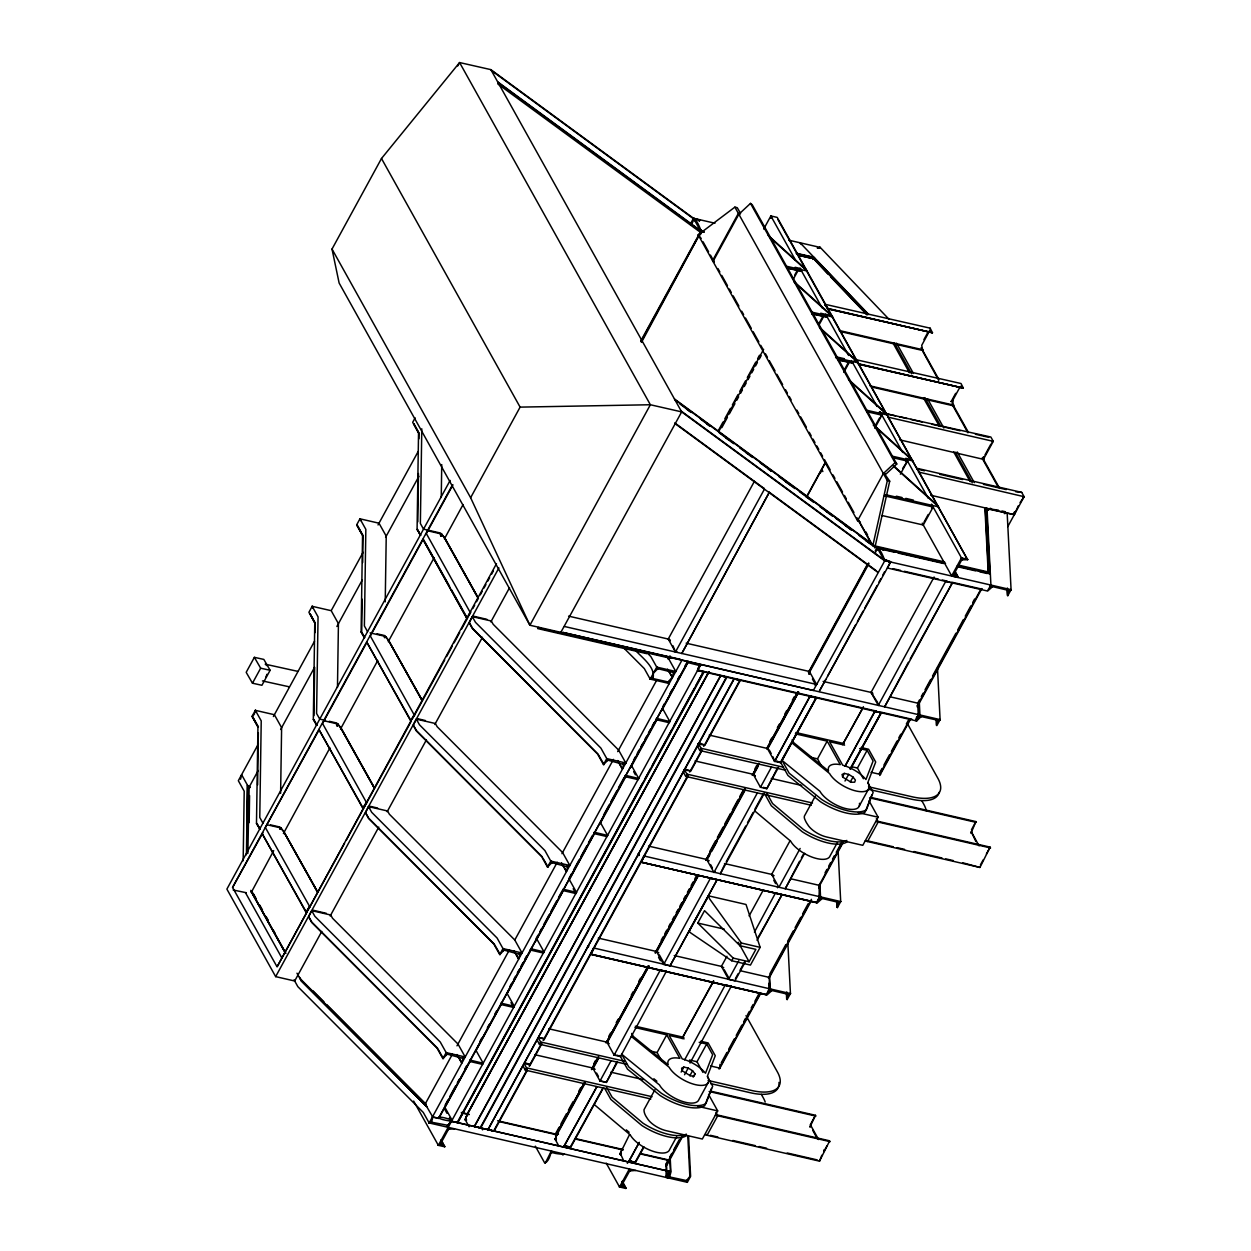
<?xml version="1.0" encoding="UTF-8"?>
<svg xmlns="http://www.w3.org/2000/svg" width="1251" height="1251" viewBox="0 0 1251 1251"><rect width="100%" height="100%" fill="white"/><g stroke="black" fill="none" stroke-linecap="round" stroke-linejoin="round"><path stroke-width="1.5" d="M246.76 852.979L247.479 785.237L246.431 854.777M257.628 784.909L258.332 732.773M313.985 715.65L314.642 667.377M315.096 632.615L315.221 622.967L310.17 613.897M362.164 599.198L361.727 632.021L364.698 637.682L361.101 631.958L362.555 535.365L356.691 524.826L359.96 518.821L378.99 523.199L386.231 536.163L385.23 601.856M362.665 562.512L363.025 535.475L357.114 524.888M417.818 521.808L418.46 473.535M418.929 438.788L419.007 432.987L413.94 423.917M243.163 860.782L244.211 791.226L238.331 780.702L258.425 743.907M246.9 853.104L247.964 785.691M247.854 853.354L249.152 786.472L249.684 787.864M249.168 822.658L249.575 795.589M260.083 829.194L256.486 823.471L257.941 726.862L252.076 716.338L255.345 710.333L274.376 714.712L281.616 727.675L280.615 793.353M313.313 719.434L316.894 725.173L313.313 719.434L314.767 622.842L310.107 613.866M337.473 687.409L338.427 623.655L331.202 610.691L312.171 606.313L308.903 612.318L314.767 622.842M417.083 529.47L420.68 535.209L417.083 529.47L418.538 432.877L413.878 423.901M421.79 428.812L420.367 523.465L423.526 529.142L440.649 533.082M441.243 497.429L441.744 464.59M768.818 983.27L769.052 988.915L766.472 994.811L590.832 954.435L592.004 950.901M816.731 902.534L640.95 862.111L816.731 902.534L818.248 899.36M469.078 1126.76L465.247 1119.692L467.311 1114.313L708.864 671.709L467.327 1113.843M557.148 1133.265L558.368 1134.172L557.148 1133.265L585.046 1082.193M441.884 1141.084L444.699 1146.792L438.35 1145.337L697.573 670.442L699.653 664.578M777.575 887.772L777.496 886.975M775.948 760.952L780.827 762.688L816.231 697.636L809.929 696.15L774.588 761.406L780.827 762.688L816.418 697.917L809.929 696.15M815.183 685.329L816.622 684.453L815.23 684.078L815.308 684.876L816.622 684.453L809.397 671.49L686.158 643.17M850.445 769.099L881.361 712.851L874.871 711.068L845.113 766.034M889.352 562.418L889.258 561.621L889.977 562.887L887.381 568.001L987.633 591.051L992.59 586.641L1008.587 590.425L1007.79 595.695L1011.074 589.69L1007.164 513.051L1004.318 513.598M908.351 662.311L884.629 706.846L952.324 582.935L945.834 581.168L878.28 705.392L871.056 692.428L934.106 577.008M535.334 1146.166L544.748 1163.055C548.782 1161.647 550.534 1154.861 551.316 1151.045L552.973 1152.484C554.084 1154.016 566.953 1154.282 562.497 1154.673M687.8 1136.189L689.848 1176.425L686.564 1180.569L669.645 1176.956L670.927 1172.078L670.145 1156.753M787.802 941.847L790.444 993.575L787.16 999.565L787.958 994.295L771.961 990.526L767.004 994.936L770.288 988.931L769.6 975.53M838.061 849.836L840.703 901.564L837.419 907.569L838.217 902.299L822.22 898.515L817.263 902.925L820.547 896.936L819.858 883.519M937.468 667.862L940.095 719.606L936.827 725.596L937.265 720.154L921.158 716.542L916.67 720.967L916.467 717.136M983.614 456.959L983.427 459.336L899.844 439.883M1014.467 512.316L1014.295 514.693L985.037 508.344M700.247 234.844L701.483 232.592M811.086 1125.149L810.226 1126.744M989.181 573.99L989.26 573.021L957.39 565.702M979.048 845.848L971.48 832.024L975.921 821.594L870.993 797.434M444.84 1107.26L452.08 1120.208L447.842 1125.306L431.532 1122.21L432.877 1117.206L425.199 1104.007L299.771 978.235M462.948 1058.424L447.279 1054.155L442.885 1058.596L437.006 1048.072L311.593 922.3L308.7 916.702L311.702 910.634L330.733 915.013L332.547 918.25L457.975 1044.022L465.2 1056.986L462.948 1058.424L461.916 1062.975L457.24 1054.859M519.775 954.404L504.106 950.135L499.712 954.576L493.832 944.052L368.419 818.279L365.527 812.681L368.529 806.614L387.56 810.992L389.374 814.229L514.786 940.001L522.011 952.965L519.775 954.404L518.743 958.954L514.067 950.838M567.563 866.912L551.894 862.658L547.5 867.099L541.636 856.56L416.208 730.803L413.315 725.189L416.317 719.122L435.348 723.5L437.162 726.737L562.59 852.51L569.815 865.473L567.563 866.912L566.531 871.462L561.855 863.346M623.561 764.439L607.877 760.17L603.482 764.611L597.618 754.072L472.19 628.315L469.297 622.701L472.315 616.634L491.346 621.012L493.144 624.265L618.573 750.021L625.797 762.985L623.561 764.439L622.513 768.99L617.853 760.858M653.46 673.116L657.854 668.675L673.57 672.553L672.068 677.432L668.112 681.936L652.913 678.542C656.056 667.721 642.17 657.682 635.195 650.145M809.178 673.882L809.397 671.49L809.632 674.023M294.048 979.846L297.847 986.664L423.276 1112.436L429.156 1122.96L666.048 1177.426L666.158 1165.885L668.738 1159.99L640.215 1153.453M818.701 887.631L819.421 885.38L819.999 896.811L819.014 897.78L819.421 885.38L790.945 878.827M444.73 1146.182L440.477 1143.961L448.499 1129.278L447.842 1125.306L451.189 1121.271L457.694 1122.616L704.016 672.084L697.589 669.973L699.637 665.032L697.573 670.442L915.544 720.701L918.14 714.806L918.234 703.265L889.696 696.713M703.906 231.982L700.732 231.247L701.045 230.059C702.218 235.172 697.98 219.754 693.507 218.284L490.861 69.634L459.586 62.55L381.492 158.502L332.015 249.074L339.13 283.039L529.908 625.234L918.828 714.712L915.544 720.701M1008.744 591.129L1011.074 589.69L884.316 560.557L884.629 559.353C885.802 564.482 881.564 549.048 877.092 547.594L674.445 398.944M884.426 495.818L933.137 507.015L931.604 508.266L931.823 507.374M871.806 387.044L953.606 405.856L952.574 400.711L959.517 387.873M1007.743 526.687L1024.116 496.694L1022.755 497.507L1024.116 496.694L1021.707 492.378L917.092 468.327L967.586 559.729L777.199 217.408L770.866 215.954L763.704 229.042M699.215 221.146L699.841 219.738L699.356 220.989L699.794 220.082L693.507 218.284L690.74 223.35M878.437 550.362L878.968 549.064L883.425 549.048L882.956 550.299M594.006 948.258L590.832 954.435L593.631 947.977L769.74 988.806L766.472 994.811L590.691 954.122L766.472 994.529M644.265 856.247L641.091 862.424L643.89 855.965L840.703 901.564L838.389 903.003M457.71 65.975L459.586 62.55L650.364 404.745L529.908 625.234L470.626 497.71L520.103 407.122L650.364 404.745L681.67 411.892L884.316 560.557L885.239 559.901L890.165 561.558L889.977 562.887L890.665 562.012L884.879 559.635L884.05 560.432M701.498 231.857L701.279 230.34L701.076 231.67L704.141 232.107L700.701 231.404M588.111 947.398L588.705 946.335M639.386 854.527L638.37 855.403C637.385 853.62 639.245 853.995 638.808 855.59M812.759 259.395L813.353 257.487L796.199 253.578M558.384 1133.703L557.289 1133.578L555.163 1139.301L558.994 1146.354M629.534 1134.579L620.246 1153.328L623.936 1161.288M700.92 231.92L641.497 342.321M1014.733 512.206L1014.295 514.693L930.697 495.24M808.928 674.117L809.397 671.49L809.428 673.836M987.758 590.456L990.917 585.061L987.008 508.422L988.681 510.001M872.807 545.749L887.334 480.619L738.841 214.249L750.491 203.397L752.242 204.742L896.779 463.996L885.943 474.098L883.378 473.519L857.56 520.744L860.422 522.152M874.809 547.969L889.711 481.166L884.504 473.769L885.114 475.239M669.332 1171.421L666.048 1177.426L669.332 1171.421L451.361 1121.162C432.565 1118.707 436.177 1114.141 452.08 1120.208M588.095 945.787L587.501 946.851M638.01 855.137L638.354 853.776M819.421 885.38L818.905 887.725M917.827 715.681L918.828 714.712L918.234 703.265L917.718 705.627M672.991 645.782L675.462 652.006L676.822 651.552M600.339 1079.785L600.011 1080.989L606.36 1082.443L617.415 1062.193M615.508 1054.656L614.147 1055.109L614.46 1053.921L614.147 1055.109L620.496 1056.579L666.408 971.183M878.28 705.392L878.609 704.188L878.28 705.392L879.218 704.751M886.021 413.69L990.855 437.021L993.263 441.337L983.427 459.336L983.395 456.865M929.493 330.968L921.706 345.354L922.753 350.499L840.953 331.687M1021.707 492.378L1015.812 491.799M606.235 1163.149L619.526 1186.996L625.875 1188.45L621.763 1185.229L629.675 1170.92L635.711 1170.451M922.253 523.153L951.667 575.898L958 577.352L953.887 574.131L961.816 559.822L967.586 559.729M556.445 1138.66L555.178 1138.848L556.398 1139.911L555.256 1139.645M621.387 1153.578L620.105 1154.22L621.325 1154.829L620.199 1154.579M666.767 1175.158L666.048 1177.426L666.955 1174.908M917.515 705.533L918.234 703.265M240.583 779.248L241.615 774.697L248.84 787.661L250.2 787.207M694.962 1073.827L694.227 1075.891L690.708 1075.969L682.467 1070.95L681.592 1068.213L683.859 1067.087L688.206 1068.088L692.585 1070.747L694.962 1073.827L693.148 1077.158M874.824 553.567L877.545 548.407L674.899 399.757M823.69 1151.827L824.44 1149.794M557.289 1133.578L555.163 1139.301L556.288 1139.552L555.319 1138.394M622.232 1148.512L620.105 1154.22L621.231 1154.485L620.246 1153.328M465.341 1120.052L466.467 1120.302L465.247 1119.692L467.311 1114.313L709.129 671.631M880.548 415.973L881.924 415.16L866.927 411.704M991.902 442.15L993.263 441.337L888.632 417.287L886.224 412.971M683.875 771.163L684.86 768.63L685.892 769.381L684.234 771.429L684.86 768.63L683.875 771.163L685.095 768.927L685.892 769.381M698.793 745.752L697.995 745.299L698.996 742.766L697.761 745.017C699.512 746.988 697.088 744.032 698.996 742.766L704.532 744.955M711.475 1088.433L704.72 1105.743A38.39 16.154 28.6 0 1 660.09 1095.485L627.486 1069.12L619.902 1055.516M871.916 794.729L865.16 812.04A38.39 16.154 28.6 0 1 820.531 801.782L787.927 775.432L780.343 761.812M438.773 1118.425L439.289 1117.112L438.585 1118.128L432.424 1116.971L438.773 1118.425L688.081 661.419L687.315 662.436L700.341 665.751L700.951 664.625L699.512 665.485M475.959 1050.308L483.183 1063.272L482.573 1064.398L469.876 1061.473L470.001 1059.894M507.062 993.357L514.286 1006.32L513.676 1007.446L500.994 1004.522L501.119 1002.942M530.705 950.119L530.831 948.539L530.705 950.119L543.403 953.043L544.013 951.917L536.788 938.954M563.216 890.618L563.341 889.039L563.216 890.618L575.898 893.542L576.508 892.416L569.283 879.453M594.319 833.682L594.444 832.087L594.319 833.682L607.001 836.591L607.626 835.465L600.433 822.579M625.437 776.73L625.563 775.151L625.437 776.73L638.119 779.639L638.729 778.513L631.567 765.675M656.54 719.778L656.666 718.199L656.54 719.778L669.222 722.687L669.848 721.577L662.623 708.613M467.311 1114.313L465.263 1119.254L466.576 1119.786L465.247 1119.692M827.896 274.032L813.306 258.3L798.154 254.829M309.982 906.631L306.026 912.307L262.053 833.447L306.417 912.401L309.56 906.381L265.337 827.458L319.052 729.896M366.809 802.61L362.837 808.287L318.88 729.427L363.243 808.381L366.387 802.36L322.555 723.5M412.814 717.871L414.175 714.868L370.343 636.024M971.73 830.914L970.667 833.041L971.48 832.024M411.032 720.889L366.668 641.951L410.641 720.811L414.597 715.119M606.36 1082.443L616.962 1061.755M778.779 766.8L766.8 788.74L777.403 768.051M307.042 912.01L277.081 966.867L496.491 563.669M720.529 675.587L474.457 1126.635L480.697 1127.902L726.909 677.182L720.529 675.587L726.909 677.182L720.67 675.9L474.285 1126.385L480.697 1127.902M782.891 767.082L701.076 748.286L698.668 743.954L704.907 745.236L740.389 680.278L734.009 678.699L487.937 1129.731L494.176 1130.998L526.937 1071.012M850.43 769.052L881.157 712.554L874.871 711.068M254.375 657.338L246.181 672.334L252.467 683.202L261.928 685.282L270.122 670.286L263.836 659.418L254.375 657.338L260.661 668.206L270.122 670.286M252.467 683.202L260.661 668.206M418.538 432.877L412.674 422.338L415.129 417.85M273.39 716.542L314.501 641.278M331.312 610.488L363.087 552.332M378.037 524.951L418.225 451.408M258.206 770.522L248.84 787.661L249.778 787.02M280.615 729.505L314.408 667.643M336.879 626.501L362.164 580.198M385.589 537.336L418.913 476.334M450.141 480.431L226.884 889.117L275.658 976.624L294.689 981.003L321.788 931.401M276.799 966.366L232.561 887.444L452.518 484.809M262.882 832.713L232.561 887.444M322.789 723.047L366.793 642.514M370.531 635.664L422.947 539.713M425.762 534.568L452.909 484.888M281.366 828.475L280.255 827.787L279.677 828.85L281.068 828.193L283.68 831.524L317.676 892.119M337.082 723.766L336.488 724.829L337.895 724.157L340.507 727.503L374.502 788.099L340.913 727.754L337.504 723.922L324.15 720.795M385.98 636.962L384.87 636.274L384.292 637.353L385.699 636.681L388.295 640.012L422.291 700.607M440.852 533.802L440.274 534.865L441.681 534.193L444.277 537.523L478.273 598.119L444.699 537.774L441.275 533.942L427.936 530.831M284.978 952.183L251.592 891.822L273.703 850.617M283.414 833.557L329.951 747.848M340.507 729.052L377.771 660.481M388.248 641.669L434.113 557.711M444.402 538.868L463.073 504.591M426.341 533.536L470.173 612.38L467.436 618.385L451.47 589.721M308.919 908.586L344.494 843.44M346.371 840L410.985 721.718M413.8 716.573L444.699 659.996M446.576 656.572L452.205 646.282M454.066 642.858L459.696 632.568M461.556 629.144L467.186 618.854M469.016 615.508L470.923 612.005M472.8 608.565L474.676 605.14M476.553 601.715L478.414 598.291M480.29 594.851L482.167 591.426M484.043 588.001L485.904 584.577M487.781 581.136L489.657 577.712M491.534 574.287L493.41 570.863M275.658 976.624L498.914 567.923M694.805 220.817L695.837 219.582L693.507 218.284L700.732 231.247L702.077 230.794L700.732 231.247L498.086 82.597M640.887 340.788L701.279 230.34L700.466 231.122M640.965 341.586L701.655 230.606M330.186 916.013L378.772 827.099M387.169 811.711L426.403 739.888M434.816 724.501L482.448 637.291M490.861 621.888L509.548 587.689M712.554 260.646L738.356 213.405L734.869 207.134L698.167 234.813L712.554 260.646L714.165 261.756L710.443 255.079M857.56 520.744L713.023 261.49L738.841 214.249L739.966 214.515L738.356 213.405M794.76 275.001L797.434 270.091M793.462 278.926L798.545 269.606M718.34 430.594L723.015 422.04M724.892 418.616L730.506 408.342M732.367 404.917L737.981 394.644M739.857 391.219L745.471 380.945M747.332 377.521L755.76 362.102M757.621 358.677L759.498 355.253M718.746 431.486L763.626 349.342M721.796 427.67L727.425 417.381M729.302 413.956L734.916 403.666M736.792 400.226L738.669 396.802M740.529 393.377L742.406 389.937M744.282 386.512L746.159 383.087M748.035 379.647L749.912 376.223M751.773 372.798L753.649 369.358M755.526 365.933L757.402 362.509M759.279 359.068L761.14 355.644M818.576 324.212L823.049 316.034M819.077 324.853L824.159 315.549M647.22 652.913L646.798 653.663L537.633 628.565L538.039 627.814L670.364 658.245M676.4 651.364L675.462 652.006L668.237 639.042L754.4 481.338M442.885 1058.596L446.169 1052.607L440.289 1042.067L314.861 916.311L311.702 910.634M499.712 954.576L502.98 948.586L497.116 938.047L371.688 812.29L368.529 806.614L369.201 808.349M547.5 867.099L550.784 861.095L544.904 850.555L419.476 724.798L416.317 719.122L417.443 720.685M603.482 764.611L606.766 758.606L600.887 748.082L475.474 622.31L472.315 616.634M668.878 681.451L669.222 683.499L650.192 679.121L656.744 667.111L650.864 656.587L646.736 652.443M452.362 1054.28L425.199 1104.007L426.044 1104.195L326.73 1004.6M456.975 1045.836L509.501 949.697M514.912 939.782L557.258 862.252M561.949 853.682L613.459 759.373M617.697 751.632L656.931 679.778M668.159 659.261L670.02 655.837M431.861 1122.382L429.156 1122.96L681.92 660.247M845.066 368.513L848.647 361.961M843.831 372.345L849.757 361.476M445.184 1104.993L447.999 1099.848M449.875 1096.408L455.489 1086.118M457.366 1082.694L459.242 1079.269M464.856 1068.979L466.732 1065.539M479.852 1041.536L481.729 1038.095M487.343 1027.806L489.219 1024.381M494.849 1014.092L496.725 1010.652M509.829 986.648L511.706 983.208M513.582 979.783L515.459 976.359M517.335 972.918L519.212 969.494M521.073 966.069L522.949 962.629M524.826 959.204L526.702 955.764M536.069 938.625L537.946 935.185M539.822 931.76L541.699 928.336M543.56 924.896L549.189 914.606M551.065 911.181L556.679 900.892M558.556 897.452L562.309 890.603M568.861 878.593L571.676 873.448M573.552 870.008L579.166 859.718M581.043 856.294L586.672 846.004M588.533 842.564L592.286 835.715M603.529 815.136L609.159 804.831M611.02 801.406L616.649 791.117M618.526 787.692L624.14 777.387M633.506 760.248L635.383 756.808M637.259 753.383L639.136 749.959M641.012 746.519L642.889 743.094M644.75 739.654L646.626 736.229M648.503 732.805L650.379 729.364M652.256 725.94L654.132 722.515M662.561 707.065L664.437 703.641M670.051 693.351L671.928 689.926M677.557 679.637L679.418 676.197M685.048 665.907L686.924 662.483M438.585 1118.128L688.081 661.419M470.485 1060.676L444.34 1108.558L446.967 1113.281M476.099 1050.418L501.495 1004.006M506.921 993.982L531.222 949.509M535.897 940.955L563.92 889.649M568.595 881.095L594.741 833.213M599.901 824.049L626.141 776.058M630.832 767.489L657.072 719.497M662.014 710.083L688.175 662.186M457.178 1122.585L642.983 782.469M644.844 779.045L650.457 768.786M652.318 765.377L671.928 729.474M673.789 726.065L694.336 688.457M696.197 685.048L703.672 671.365L457.694 1122.616M806.551 496.741L825.269 462.495M807.489 495.646L825.285 463.058M820.453 472.815L822.079 469.813L822.845 471.564M480.181 1127.886L726.675 676.65M638.37 855.403L638.964 854.324M875.293 425.715L879.531 417.959M874.762 428.249L881.924 415.16M923.91 339.631L928.383 331.452M650.848 1098.972L525.279 1070.105L526.515 1067.854L524.091 1063.522L530.346 1064.804M626.923 1064.351L539.416 1044.225L540.635 1041.974L538.227 1037.658L544.466 1038.94M811.289 805.269L685.72 776.402L686.955 774.15L684.532 769.834L690.787 771.101L702.014 750.537M785.456 770.209L699.856 750.537L701.076 748.286M734.009 678.699L740.389 680.278L734.149 679.012L487.937 1129.731L493.66 1130.982L527.265 1069.449M529.142 1066.024L541.276 1043.803M543.137 1040.394L687.862 775.464M689.723 772.055L701.874 749.834M703.734 746.409L740.154 679.762M529.752 1065.883L541.918 1043.6M543.794 1040.175L687.972 776.245M902.597 468.546L907.522 461.087L892.542 457.647M900.376 474.176L907.522 461.087L906.162 461.056M952.574 401.571L951.198 401.524L955.67 393.346M555.319 1134.172L559.056 1127.307M560.933 1123.883L566.562 1113.593M568.423 1110.153L573.114 1101.584M578.728 1091.294L580.605 1087.854M593.725 1063.85L595.601 1060.41M608.721 1036.407L610.597 1032.982M616.211 1022.677L618.088 1019.252M631.208 995.249L633.084 991.808M638.698 981.519L640.575 978.094M661.185 940.361L663.061 936.921M664.938 933.496L666.814 930.072M668.675 926.631L670.552 923.207M672.428 919.766L674.305 916.342M676.181 912.917L678.058 909.477M679.918 906.052L681.795 902.628M683.671 899.188L685.548 895.763M687.425 892.338L689.301 888.898M691.162 885.473L693.038 882.033M694.915 878.609L696.791 875.184M709.911 851.165L715.525 840.875M717.402 837.451L723.031 827.161M724.892 823.721L730.521 813.431M732.398 810.007L738.012 799.717M739.888 796.277L743.641 789.428M754.885 768.833L756.761 765.409M769.865 741.39L771.742 737.965M777.371 727.675L779.248 724.251M784.862 713.961L786.738 710.521M792.352 700.232L794.229 696.807M555.491 1135.611L584.53 1082.443M591.457 1069.355L598.963 1055.641M606.063 1042.974L648.221 965.788M655.18 952.73L697.87 874.871M705.767 860.109L745.127 788.067M752.195 775.37L758.747 763.36M766.675 748.614L797.591 692.022M808.396 672.444L867.412 564.357M556.007 1134.798L584.123 1083.35M591.614 1069.621L598.166 1057.611M606.61 1042.177L647.83 966.71M655.321 952.996L697.495 875.809M705.924 860.375L745.268 788.333M752.774 774.619L758.387 764.33M766.816 748.896L797.747 692.288M606.031 1082.052L600.011 1080.989L592.786 1068.026L598.322 1057.893M615.085 1054.468L614.147 1055.109L606.923 1042.146L648.55 965.928M744.611 790.1L706.721 859.468L713.946 872.432L715.306 871.978M758.763 764.189L753.227 774.322L760.452 787.286L766.8 788.74M808.897 672.397L868.679 562.966M875.215 551.003L877.092 547.594L883.394 549.377M556.429 1135.611L584.498 1084.242M592.911 1068.823L598.525 1058.549M607.877 1041.426L649.034 966.085M656.525 952.386L698.621 875.325M707.972 858.202L709.833 854.777M711.71 851.352L717.323 841.079M719.2 837.654L745.377 789.709M753.806 774.291L758.481 765.737M767.833 748.614L798.701 692.1M808.99 673.273L868.866 563.669M879.422 548.892L878.843 549.955L879.422 548.892L877.092 547.594L884.316 560.557L885.677 560.104L884.316 560.557M552.973 1152.484L551.316 1151.045L545.327 1163.039M611.082 1060.739L600.011 1080.989L601.371 1080.536M614.147 1055.109L660.262 970.119L663.343 970.651M717.011 879.891L710.521 878.108L663.687 964.427L670.036 965.881L717.011 879.891L670.036 965.881M713.946 872.432L757.371 792.915M771.523 767.035L760.452 787.286L761.187 786.519M811.101 696.541L810.069 696.463L774.588 761.406L767.363 748.442L798.263 692.194M562.934 632.443L813.353 690.458L885.239 559.901M885.082 561.167L885.677 560.104M724.423 864.973L720.295 873.886L763.72 794.369M726.268 861.579L745.674 826.051M747.519 822.673L753.071 812.524M754.916 809.147L763.235 793.916M820.14 689.754L825.738 679.496M827.615 676.072L855.621 624.796M857.482 621.372L863.096 611.129M864.957 607.705L877.092 585.484M878.968 582.059L880.829 578.65M882.706 575.225L884.566 571.801M890.165 561.558L889.586 562.622L889.258 561.621M890.665 562.012L819.202 691.459M708.551 895.857L689.192 931.276L690.802 932.98L731.726 960.752L750.459 965.068L760.139 947.351L746.018 904.473L708.551 895.857L709.505 898.734L741.405 943.035L760.139 947.351M697.777 923.05L704.532 910.665L739.951 945.709L755.87 949.368L749.099 961.753L733.195 958.094L697.777 923.05L724.313 929.149M923.973 522.23L928.211 514.474M661.748 1060.957L657.072 1052.56L666.736 1034.843L634.929 1027.524M821.25 765.581L817.513 758.857L827.177 741.139L795.37 733.837M984.944 455.004L990.886 444.136M682.03 1038.455L713.492 980.862M790.147 840.563L771.664 874.386L778.888 887.35L800.14 848.444M654.883 1089.809L644.03 1109.653A30.384 12.791 28.6 0 0 647.174 1118.159A16.326 6.865 28.6 0 0 666.111 1130.669L702.343 1139.02L717.699 1110.904L708.566 1094.5M815.324 796.105L804.471 815.949A16.326 6.865 28.6 0 0 805.237 820.203A30.384 12.791 28.6 0 0 807.614 824.456A16.326 6.865 28.6 0 0 826.551 836.982L862.783 845.316L878.139 817.2L869.007 800.796M731.726 960.752L733.195 958.094M739.951 945.709L741.405 943.035M684.641 1059.878L725.205 985.037L728.27 985.569M745.096 962.269L734.962 980.815L728.629 979.361L738.762 960.815M754.416 932.136L775.464 893.042L781.953 894.809L757.074 940.345M845.129 766.081L875.012 711.381L876.044 711.459M954.169 575.1L951.667 575.898L961.487 557.899L931.526 504.137M681.138 1072.076L683.859 1067.087M842.486 776.715L844.3 773.384L848.647 774.385L853.026 777.043L855.403 780.124L854.668 782.188L851.149 782.266L842.908 777.262L842.032 774.525L844.3 773.384M622.044 1186.198L619.526 1186.996L629.362 1168.997L630.535 1170.639M799.53 861.282L785.221 888.82L804.628 853.291M801.375 857.905L803.22 854.527M690.052 1063.037L731.335 986.101M684.563 1074.734L688.206 1068.088M845.004 781.031L848.647 774.385M702.968 1072.435L696.995 1061.739L706.674 1044.022L699.168 1042.302M863.409 778.732L857.435 768.036L867.115 750.319L859.609 748.598M689.864 1075.735L692.585 1070.747M850.305 782.031L853.026 777.043M1018.361 505.701L1014.295 514.693L1014.248 512.222M1020.05 502.605L1024.116 496.694L918.922 472.127M676.65 1136.752L669.613 1149.622A22.753 9.57 28.6 0 1 651.458 1150.748A22.753 9.57 28.6 0 1 630.238 1134.892L594.116 1104.445M837.091 843.049L830.054 855.934A22.753 9.57 28.6 0 1 811.899 857.06A22.753 9.57 28.6 0 1 790.679 841.188L754.556 810.757M708.519 1081.974L698.84 1099.692A22.753 9.57 28.6 0 1 680.685 1100.817A22.753 9.57 28.6 0 1 659.465 1084.945L621.606 1054.124L628.721 1066.884L661.326 1093.233A38.39 16.154 28.6 0 0 705.955 1103.491L712.695 1086.181L707.362 1076.611M859.281 805.988L868.96 788.286M667.987 1160.318L666.111 1163.743L667.08 1164.822L683.015 1135.658M669.848 1156.894L671.724 1153.485M673.585 1150.06L679.199 1139.786M721.264 1062.787L726.878 1052.513M728.739 1049.089L734.353 1038.83M736.229 1035.406L741.827 1025.132M743.704 1021.707L745.565 1018.283M747.441 1014.874L749.302 1011.449M751.179 1008.025L753.055 1004.6M754.916 1001.175L759.592 992.622M769.881 973.794L785.769 944.708M787.63 941.284L793.243 931.01M795.12 927.601L800.718 917.327M802.595 913.902L808.209 903.644M825.034 872.838L826.895 869.414M828.772 865.989L830.633 862.565M832.509 859.14L834.37 855.715M836.247 852.306L841.86 842.032M879.25 773.587L882.049 768.442M883.925 765.033L889.524 754.76M891.4 751.335L897.014 741.061M898.875 737.652L900.751 734.228M906.35 723.954L908.226 720.529M917.577 703.422L919.438 699.997M921.315 696.572L923.191 693.148M925.052 689.739L930.666 679.465M932.527 676.04L955.905 633.256M957.766 629.832L963.379 619.573M965.256 616.149L970.854 605.875M972.731 602.45L974.592 599.041M666.283 1164.493L668.738 1159.99M681.42 1137.362L665.923 1164.916M718.84 1068.854L759.998 993.513M768.411 978.11L811.446 899.344M818.936 885.645L842.314 842.83M879.734 774.338L909.665 719.544M917.139 705.845L980.753 589.409M719.544 1068.776L760.764 993.31M769.209 977.875L811.367 900.704M819.796 885.27L843.221 842.392M879.75 775.511L910.665 718.918M917.233 706.909L981.863 588.58M688.55 1136.08L690.615 1176.315L687.331 1182.32L667.174 1177.691L670.442 1171.687L669.77 1158.27M916.67 720.967L919.938 714.962L919.266 701.561M810.148 1125.04L815.48 1115.298L710.552 1091.122M971.48 829.71L975.921 821.594M809.929 1127.104L815.48 1115.298M971.605 832.462L975.874 841.516M824.753 1149.7L823.893 1151.295L823.815 1150.279M821.829 1155.22L819.499 1161.147L829.694 1140.834L717.261 1114.938M825.05 1149.341L826.911 1145.932M980.409 864.926L983.208 859.828M986.413 853.933L990.135 847.13L877.702 821.25M865.145 841L979.94 867.443L990.135 847.13M665.047 963.974L663.687 964.427L656.462 951.464L697.995 875.747M570.612 1147.495L564.279 1146.041L596.915 1086.634L564.013 1146.072L570.612 1147.495L603.263 1088.089M863.206 707.128L842.595 744.626L863.425 707.096M728.629 979.361L721.405 966.398L726.94 956.296M749.099 915.92L762.938 890.665M910.228 658.933L952.324 582.935M627.314 1163.352L629.206 1160.975L635.555 1162.429L643.952 1147.151M608.862 1043.866L606.923 1042.146L648.8 966.147M777.45 761.437L780.452 762.406L816.231 697.636M603.06 1087.791L570.237 1147.23L564.936 1145.322L565.733 1145.775M682.092 1038.502L713.727 981.081M850.086 768.818L881.157 712.554M735.416 978.673L738.184 973.622M740.045 970.26L744.673 961.847M757.653 938.281L781.953 894.809M643.608 1146.87L635.164 1162.163L628.956 1161.006L639.292 1142.319L629.206 1160.975L630.082 1161.272M767.363 748.442L798.482 692.163M704.016 672.084L697.573 670.442L700.951 664.625M410.641 720.811L414.175 714.868M362.837 808.287L366.387 802.36M306.026 912.307L309.56 906.381M700.732 231.247L701.279 230.34M775.151 760.499L774.588 761.406L773.04 756.871M827.724 308.809L932.448 332.75L827.724 308.809L824.972 304.619L827.959 308.45L932.448 332.75L930.165 328.169L825.41 304.384L825.41 305.385M858.593 364.166L856.263 359.741L961.034 383.525L963.301 388.107L858.593 364.166L963.301 388.107L961.065 386.012L963.035 388.217M635.555 1162.429L630.348 1161.225L629.628 1159.958M887.631 417.005L888.632 417.287M454.52 1128.793L448.499 1129.278M919.501 472.643L918.5 472.362M385.699 636.681L384.808 637.807L385.292 636.431L388.295 640.012L422.134 700.685M281.068 828.193L280.193 829.319L280.677 827.943L283.68 831.524L317.504 892.198M254.625 713.711L252.499 716.401L258.41 726.987M447.842 1125.306L451.361 1121.162L449.594 1118.003M551.175 1153.344L552.301 1152.499M708.598 860.938L706.721 859.468L709.051 860.766M773.54 875.856L771.664 874.386L773.994 875.7M989.916 586.031L990.917 585.061L992.59 586.641M768.755 989.776L769.74 988.806L769.162 977.375L740.686 970.823M666.455 1165.025L666.111 1166.213M883.378 473.519L895.028 462.667L750.491 203.397M985.35 509.345L987.008 508.672M656.056 719.325L657.056 718.465L669.848 721.577M624.937 776.277L625.938 775.417L638.729 778.513M593.834 833.213L594.835 832.368L607.626 835.465M562.731 890.165L563.716 889.32L576.508 892.416M530.221 949.665L531.222 948.821L544.013 951.917M952.511 401.18L951.198 401.524L952.73 400.289M953.887 574.866L951.667 575.898L953.887 574.131M413.659 1101.068L438.35 1145.337L440.587 1143.586M621.747 1185.964L619.526 1186.996L621.763 1185.229M687.315 662.436L688.269 661.701M563.059 1154.657L563.998 1153.969M813.166 258.644L814.542 257.894M432.424 1116.971L433.362 1116.33M990.104 585.593L990.917 585.061L992.121 586.641M918.015 715.244L918.171 714.493M819.202 897.342L819.358 896.592M768.943 989.338L769.099 988.603M666.267 1165.463L666.158 1165.885M623.639 647.846L644.312 668.581L650.192 679.121L652.428 677.667M673.538 672.944L675.775 671.49L668.55 658.526L665.798 655.759M951.667 575.898L953.778 574.522M431.532 1122.21L429.156 1122.96L431.392 1121.522M440.852 1144.54L438.35 1145.337L440.477 1143.961M619.526 1186.996L621.653 1185.62M937.781 721.029L940.095 719.606L919.938 714.962L920.361 717.026M788.13 994.998L790.444 993.575L770.288 988.931L770.694 990.995M666.486 1164.274L667.174 1177.691L669.488 1176.253M951.198 401.524L952.574 400.711M906.162 461.9L907.522 461.087L906.209 461.447M931.76 507.843L933.137 507.015L923.301 525.013L882.08 515.537M856.263 360.741L858.812 363.806L963.301 388.107M990.323 573.615L958.438 566.296L989.26 573.021M652.913 678.542L650.192 679.121L652.396 678.042M673.57 672.553L675.775 671.49L656.744 667.111L657.072 669.16M623.592 764.048L625.797 762.985L606.766 758.606L607.095 760.655M567.61 866.536L569.815 865.473L550.784 861.095L551.112 863.143M519.806 954.028L522.011 952.965L502.98 948.586L503.324 950.619M462.995 1058.049L465.2 1056.986L446.169 1052.607L446.498 1054.64M429.156 1122.96L431.36 1121.897M438.35 1145.337L440.571 1144.321M788.74 240.176L820.249 247.432L817.419 247.979L820.249 247.432L888.961 319.208M1008.775 590.738L1011.074 589.69L1008.228 590.237M937.812 720.654L940.095 719.606L937.265 720.154M838.405 902.612L840.703 901.564L837.857 902.112M788.146 994.623L790.444 993.575L787.598 994.123M670.02 1177.144L667.174 1177.691L669.457 1176.644M469.297 622.701L472.597 628.315L598.009 754.087L604.077 764.611M413.315 725.189L416.614 730.803L542.027 856.575M365.527 812.681L368.81 818.295L494.239 944.052L500.306 954.576M308.7 916.702L311.984 922.315L437.412 1048.072L443.48 1058.596M695.837 219.582L699.794 220.082M947.023 581.09L945.975 581.48L947.007 581.559M990.62 508.281L988.915 508.86L998.345 510.127M984.897 507.859L988.165 571.942L988.618 573.365L990.307 573.146M650.192 679.121L652.569 678.37M673.398 672.24L675.775 671.49L673.054 672.068M623.42 763.736L625.797 762.985L623.076 763.563M567.438 866.224L569.815 865.473L567.094 866.052M519.634 953.715L522.011 952.965L519.306 953.528M462.823 1057.736L465.2 1056.986L462.479 1057.548M817.779 248.151L820.249 247.432M813.353 257.487L799.545 254.594M1008.587 590.425L1011.074 589.69M937.625 720.326L940.095 719.606M838.217 902.299L840.703 901.564M787.958 994.295L790.444 993.575M667.174 1177.691L669.645 1176.956M1022.818 497.054L1024.116 496.694M819.311 896.92L816.731 902.8L640.95 862.111M449.39 1118.05L451.361 1121.162M233.186 890.008L246.275 892.714M658.792 952.762L656.462 951.464M723.735 967.695L721.405 966.398M250.779 891.76L251.592 891.822M801.312 244.367L800.093 242.788L868.804 314.564M815.324 684.422L816.622 684.453L564.451 626.485M710.662 878.421L711.694 878.499L710.521 878.108M775.604 893.355L776.636 893.433L775.464 893.042M256.486 823.471L259.332 827.787M667.737 669.379L672.491 677.495L667.565 669.363M296.972 973.2L301.131 980.675L426.982 1106.603M697.573 670.442L703.86 671.803M297.675 671.334L265.212 664.187A8.522 4.41 -77.6 0 1 266.588 665.563M262.444 680.919L289.169 686.799M945.037 563.263L876.779 547.203L944.27 562.7M562.934 632.443L680.513 659.386M461.447 1112.483L469.062 1114.234M497.585 1120.771L556.539 1134.282M575.554 1138.629L623.107 1149.528M461.431 1112.952L469.031 1114.688M499.462 1121.662L556.507 1134.735M575.523 1139.082L623.061 1149.982M640.168 1153.891L668.691 1160.428M734.869 207.134L737.246 207.682L740.561 213.405M714.978 223.225L693.507 218.284L695.447 220.004M797.09 253.406L813.963 257.284M798.185 255.204L811.289 258.222L798.013 255.126M698.167 234.813L701.154 238.409M795.12 267.292L800.796 268.605M786.254 266.197L807.067 270.982L770.225 237.753M786.644 267.698L801.625 271.154L788.114 268.496M713.023 261.49L714.165 261.756M820.719 313.235L832.071 315.831L793.806 281.334M811.868 312.14L832.681 316.91L794.416 282.413M812.259 313.626L827.239 317.082L811.93 314.048M839.249 330.514L922.957 349.764M836.872 356.988L844.441 358.724M853.901 360.898L857.686 361.774L819.421 327.262M835.59 357.63L858.28 362.853L820.015 328.341M837.857 359.569L852.838 363.009L839.405 360.397M870.102 385.871L953.809 405.121M879.187 412.173L886.756 413.909L848.491 379.413M887.929 414.128L895.528 415.879M899.344 416.755L906.944 418.506M910.759 419.382L922.175 422.009M931.682 424.198L939.282 425.934M943.098 426.81L960.221 430.751M975.436 434.253L988.743 437.318M866.552 410.203L887.35 414.988L850.508 381.774M906.694 458.538L912.354 459.852L875.512 426.622M892.151 456.146L912.964 460.931L873.276 425.137M916.889 469.047L924.489 470.798M939.72 474.301L962.535 479.555M983.474 484.356L1006.289 489.61M887.334 480.619L889.711 481.166M1001.926 510.955L1005.507 511.784M896.342 496.209L902.018 497.507M905.802 498.383L913.371 500.119M885.599 494.677L938.578 506.858L893.214 465.966M961.519 560.167L961.487 557.899L967.836 559.353M944.568 561.918L876.341 546.234L876.232 547.531L945.537 563.466M959.736 565.405L988.165 571.942M894.34 552.191L877.279 548.266L876.779 547.203M898.14 553.067L943.661 563.529M956.937 566.578L975.905 570.941M979.689 571.816L987.274 573.552M892.979 568.673L900.564 570.409M904.348 571.285L938.469 579.119M942.269 579.995L946.053 580.871M951.745 582.184L982.066 589.143M568.595 616.133L669.082 639.245M823.111 681.404L872.572 692.773M538.243 627.439L539.634 627.767M668.722 658.214L669.566 658.417M486.936 619.339L473.597 616.211M697.589 669.973L875.841 710.959M881.533 712.257L911.87 719.231M810.069 696.463L816.418 697.917M875.012 711.381L881.361 712.851M377.051 633.819L384.667 635.571M370.108 632.881L384.87 636.274M795.808 732.523L844.331 743.673M861.126 747.535L868.601 749.255L875.7 762.015L867.897 782.344A22.753 9.57 28.6 0 1 856.012 790.992A22.753 9.57 28.6 0 1 829.585 773.54L791.727 742.703M844.581 745.143L829.569 741.687L842.674 765.19A22.753 9.57 28.6 0 1 865.958 779.545L873.089 761.015L867.115 750.319M810.023 757.136L817.513 758.857M851.806 766.738L857.435 768.036M709.208 735.088L768.255 748.661M871.071 772.289L880.595 774.478M868.507 786.77L912.26 796.824A48.977 20.61 28.6 0 0 937.828 778.216L907.413 723.641M869.179 789.459L911.025 799.076A48.977 20.61 28.6 0 0 939.22 792.196M869.57 797.825L976.374 822.423M695.087 760.952L754.118 774.525M771.257 778.466L801.719 785.472M858.217 812.618L878.139 817.2M686.955 774.15L812.509 803.017M875.778 821.516L990.589 847.959M425.403 720.545L417.599 718.7M868.929 841.157L893.292 846.771M897.045 847.631L904.536 849.366M913.902 851.524L942.019 857.998M945.756 858.858L953.262 860.579M962.629 862.737L979.94 867.443M325.463 720.42L319.756 719.106L316.581 713.445L318.051 616.852L312.171 606.313L312.859 608.049M329.263 721.295L336.879 723.047M648.534 846.083L707.394 859.625M724.485 863.55L771.945 874.465M370.233 806.332L377.614 808.037M270.544 824.878L280.052 827.067M267.339 824.816L280.255 827.787M598.275 938.094L657.135 951.62M674.226 955.545L721.686 966.46M326.323 913.324L312.985 910.212M635.367 1026.211L683.89 1037.376M700.685 1041.239L708.16 1042.959L715.259 1055.703L707.456 1076.048A22.753 9.57 28.6 0 1 695.572 1084.695A22.753 9.57 28.6 0 1 669.144 1067.244L631.286 1036.407M684.141 1038.846L669.129 1035.39L682.233 1058.893A22.753 9.57 28.6 0 1 705.517 1073.249L712.648 1054.718L706.674 1044.022M649.582 1050.84L657.072 1052.56M689.489 1060.019L696.995 1061.739M548.767 1028.775L607.814 1042.349M710.631 1065.993L720.154 1068.182L719.966 1064.351M540.635 1041.974L624.343 1061.223M708.066 1080.473L751.82 1090.528A48.977 20.61 28.6 0 0 777.387 1071.919L746.018 1015.64M710.631 1083.601L750.584 1092.78A48.977 20.61 28.6 0 0 778.982 1082.396M709.129 1091.513L815.933 1116.111M534.646 1054.656L593.678 1068.229M610.816 1072.17L643.186 1079.613M697.777 1106.306L717.699 1110.904M526.515 1067.854L652.068 1096.72M715.337 1115.22L830.148 1141.663M710.365 1135.298L717.871 1137.018M732.851 1140.474L755.338 1145.65M759.091 1146.51L766.582 1148.246M787.192 1152.984L817.169 1159.896M704.704 1134.704L819.499 1161.147M564.013 1146.072L565.311 1145.588M451.095 1121.193L669.176 1171.327M725.205 985.037L731.538 986.539M660.262 970.119L666.595 971.605M514.286 1006.32L501.495 1003.224L500.994 1004.522M483.183 1063.272L470.392 1060.16L469.876 1061.473M922.988 351.781L938.688 380.304M687.393 769.865L690.396 770.835M617.009 1055.14L620.496 1056.579M541.089 1037.689L544.091 1038.658M525.451 1063.069L524.654 1062.615L529.955 1064.523M763.36 787.332L766.472 788.349M630.238 1160.506L630.676 1160.709M592.786 1068.026L595.116 1069.324M388.295 640.012L422.385 700.669M283.68 831.524L317.77 892.166M670.176 640.762L668.237 639.042L670.27 640.371M683.625 770.882L684.672 771.632M755.166 775.698L753.227 774.322L755.166 776.027M491.315 70.447L693.961 219.097L691.303 225.305M497.632 81.784L700.263 230.434M679.997 404.057L690.99 412.126M700.419 419.038L709.849 425.95M719.262 432.877L728.692 439.789M739.685 447.858L747.551 453.613M760.108 462.823L771.116 470.892M778.966 476.662L789.96 484.731M799.389 491.643L808.803 498.555M819.812 506.624L827.662 512.378M835.512 518.149L851.227 529.673M859.077 535.428L870.07 543.497M686.502 409.077L691.224 412.533M706.924 424.058L710.068 426.356M725.783 437.881L733.633 443.652M746.206 452.862L752.476 457.475M768.192 469L771.335 471.299M785.472 481.666L794.901 488.594M805.894 496.647L813.744 502.417M826.317 511.628L832.603 516.241M845.16 525.467L851.446 530.064M865.583 540.448L875.012 547.359M681.216 411.079L883.863 559.729M674.758 422.901L764.298 488.578M769.021 492.034L875.841 570.393M675.212 423.714L877.858 572.364L877.404 571.551M895.028 462.667L896.779 463.996M872.948 693.898L871.056 692.428L877.67 702.515M668.237 639.042L670.129 640.512M606.923 1042.146L608.799 1043.615M653.866 1078.753L656.884 1081.208M626.282 1129.872L629.144 1132.28M877.092 547.594L879.031 549.298M768.208 235.391L806.473 269.903M894.027 466.154L937.969 505.779M920.705 716.714L919.938 714.962L921.612 716.557M822.22 898.515L820.547 896.936L820.953 898.984M771.038 990.683L770.288 988.931L771.961 990.526M685.657 1180.741L687.331 1182.32L686.924 1180.256M312.922 990.776L323.962 1001.832M301.131 980.675L426.56 1106.431L301.491 980.737L299.599 977.344M657.416 668.847L656.744 667.111L658.292 668.675M667.674 681.936L669.222 683.499L668.534 681.764M607.439 760.342L606.766 758.606L608.314 760.17M551.456 862.83L550.784 861.095L552.332 862.658M503.668 950.307L502.98 948.586L504.528 950.135M446.842 1054.327L446.169 1052.607L447.717 1054.155M446.638 1125.775L449.359 1128.981M813.306 258.3L866.927 314.314M830.695 276.956L867.115 315.002M814.229 257.894L868.272 314.376M675.79 650.817L675.462 652.006L764.424 489.157L763.97 488.343M987.008 508.422L988.227 510.001M919.938 714.962L921.158 716.542M821.766 898.515L820.547 896.936L821.297 898.687M770.288 988.931L771.492 990.511M686.111 1180.741L687.331 1182.32L686.564 1180.569M961.816 559.822L961.487 557.899L962.676 559.541M668.112 681.936L669.222 683.499M656.744 667.111L657.854 668.675M606.766 758.606L607.877 760.17M360.648 520.557L359.96 518.821L361.086 520.385M550.784 861.095L551.894 862.658M312.171 606.313L313.282 607.877M502.98 948.586L504.106 950.135M368.529 806.614L369.639 808.177M256.471 711.897L255.345 710.333L255.689 712.382M446.169 1052.607L447.279 1054.155M447.06 1125.791L448.921 1129.043M542.903 858.077L548.094 867.099M856.794 517.601L870.868 542.699M921.143 347.622L938.782 379.241M953.043 404.839L968.274 432.142M982.535 457.741L999.658 488.453M951.902 404.01L967.961 432.799M982.113 458.194L998.157 486.983M896.576 343.227L913.402 373.408M927.663 399.006L943.848 428.014M957.156 451.908L974.279 482.62M894.481 343.196L911.572 373.83M924.849 397.662L940.987 426.607M955.217 452.143L972.293 482.777M892.948 342.915L909.414 372.704M923.645 398.24L939.392 426.231M953.622 451.752L970.15 481.651M777.903 219.504L886.021 413.424M916.373 467.874L887.929 416.833L888.382 417.662M795.527 260.192L770.866 215.954L770.882 218.237L770.866 215.954L771.601 217.658M800.03 268.261L822.079 307.824M825.629 314.204L848.631 355.456M851.478 360.554L877.076 406.481M879.922 411.595L902.69 452.424M905.912 458.21L928.305 498.351M955.342 571.848L958.188 576.946M955.154 572.239L958 577.352M700.232 232.17L497.804 83.926M865.817 531.831L867.615 535.053M871.9 544.107L858.217 519.572L858.702 521.01M703.015 241.74L708.582 251.748M717.965 268.574L719.872 271.983M721.764 275.392L727.472 285.635M729.38 289.044L731.272 292.453M733.18 295.861L738.888 306.104M741.734 311.218L743.641 314.626M745.533 318.035L751.241 328.278M753.149 331.687L758.857 341.914M760.749 345.323L762.657 348.732M765.503 353.861L767.41 357.27M769.318 360.679L775.026 370.906M776.918 374.33L782.626 384.557M785.472 389.671L787.379 393.08M789.287 396.504L791.179 399.913M796.887 410.14L798.795 413.549M800.687 416.958L806.395 427.201M809.256 432.314L811.148 435.723M813.056 439.132L814.964 442.557M816.856 445.966L818.764 449.375M820.656 452.784L822.564 456.193M824.472 459.602L830.164 469.844M833.025 474.958L834.917 478.367M836.825 481.776L842.533 492.018M844.441 495.427L846.333 498.836M848.241 502.245L853.948 512.488M921.799 800.687L923.707 804.096A48.977 20.61 28.6 0 1 926.35 811.039M490.861 69.634L681.67 411.892L561.042 632.005M812.431 679.043L814.292 682.405M867.803 782.907L873.135 792.477L866.396 809.788A38.39 16.154 28.6 0 1 821.766 799.53L789.162 773.181L782.047 760.42L819.905 791.257A22.753 9.57 28.6 0 0 843.768 808.021A22.753 9.57 28.6 0 0 859.453 803.283M827.177 741.139L840.281 764.642A22.753 9.57 28.6 0 0 828.522 771.023L793.838 742.781L792.149 739.732M771.163 753.509L769.24 749.928M766.879 793.337L772.571 803.549L803.439 829.507A38.39 16.154 28.6 0 0 846.849 840.437M764.22 793.04L771.335 805.8L802.219 831.743A38.39 16.154 28.6 0 0 846.833 842.001M381.492 158.502L520.103 407.122M773.759 880.266L775.62 883.613M697.448 746.206L699.856 750.537M683.312 772.086L685.72 776.402M710.521 864.535L712.398 867.881M738.246 942.269L749.099 961.753M633.647 771.617L635.43 774.822M617.587 760.545L622.075 768.599M332.015 249.074L470.626 497.71M724.266 969.791L728.942 978.173M761.359 1094.375L763.266 1097.799A48.977 20.61 28.6 0 1 765.205 1102.068M444.277 537.523L478.117 598.197M659.34 954.857L664 963.239M658.558 957.343L660.419 960.69M423.276 539.165L449.594 586.359M666.736 1034.843L679.84 1058.346A22.753 9.57 28.6 0 0 668.081 1064.726L633.397 1036.485L631.708 1033.435M561.59 863.034L566.093 871.087M573.193 888.695L575.898 893.542M359.96 518.821L365.839 529.361L364.385 625.953L367.544 631.63M356.691 524.826L362.555 535.365M361.101 631.958L364.26 637.619M606.485 1087.119L612.13 1097.252L642.998 1123.195A38.39 16.154 28.6 0 0 686.408 1134.141M596.602 1073.077L598.463 1076.439M604.671 1088.339L610.895 1099.488L641.779 1125.447A38.39 16.154 28.6 0 0 686.392 1135.705M514.708 952.12L518.289 958.579M622.247 1181.241L626.047 1188.059M622.075 1181.632L625.875 1188.45M537.007 1039.909L539.416 1044.225M510.971 1002.583L513.676 1007.446M340.507 727.503L374.33 788.177M522.871 1065.774L525.279 1070.105M456.975 1054.53L461.478 1062.599M252.076 716.338L257.941 726.862M480.697 1126.494L482.558 1129.856M440.899 1139.989L444.699 1146.792M262.929 823.142L259.77 817.466L261.224 720.873L255.345 710.333L256.033 712.069M252.983 893.073L255.829 898.187M259.645 905.005L262.491 910.118M266.291 916.936L268.199 920.345M253.093 893.918L255.939 899.031M259.739 905.833L261.631 909.242M265.431 916.06L268.277 921.158M273.031 929.665L274.923 933.074M250.779 890.352L285.932 953.403M251.201 891.728L284.884 952.152M245.524 892.776L282.054 958.297M876.325 818.764L878.171 822.063L867.522 841.548L867.068 840.735M811.164 1126.166L818.607 1139.552M812.65 1130.2L817.294 1138.566M715.885 1112.467L717.73 1115.767L707.081 1135.251L706.627 1134.422M417.709 529.533L420.242 535.147M313.938 719.513L316.472 725.111M257.112 823.533L259.645 829.132M991.668 586.813L990.26 584.842L991.324 587.11M961.487 557.899L962.222 559.604M629.394 1171.264L629.362 1168.997L630.097 1170.701M447.498 1125.603L448.202 1129.622M551.316 1151.045L551.644 1152.812M629.362 1168.997L629.675 1170.92M1007.399 588.033L1007.79 595.695M1007.024 589.549L1007.305 595.304M986.539 508.313L989.885 572.974M985.335 508.876L988.618 573.365M936.045 719.466L936.342 725.205M837.122 901.815L837.419 907.569M836.653 901.424L836.935 907.178M786.77 991.902L787.16 999.565M786.394 993.435L786.676 999.174M930.165 328.169L930.212 330.655M266.932 674.289A8.522 4.41 -77.6 0 1 265.728 677.26M983.865 456.85L983.427 459.336L983.865 456.85M337.895 724.157L337.238 726.19L337.895 724.157M441.681 534.193L441.024 536.226L441.681 534.193M769.224 492.456L681.811 653.46L769.224 492.456M879.109 548.908L878.39 550.127L879.109 548.908M423.041 539.509L466.889 618.385L423.041 539.509"/></g></svg>
